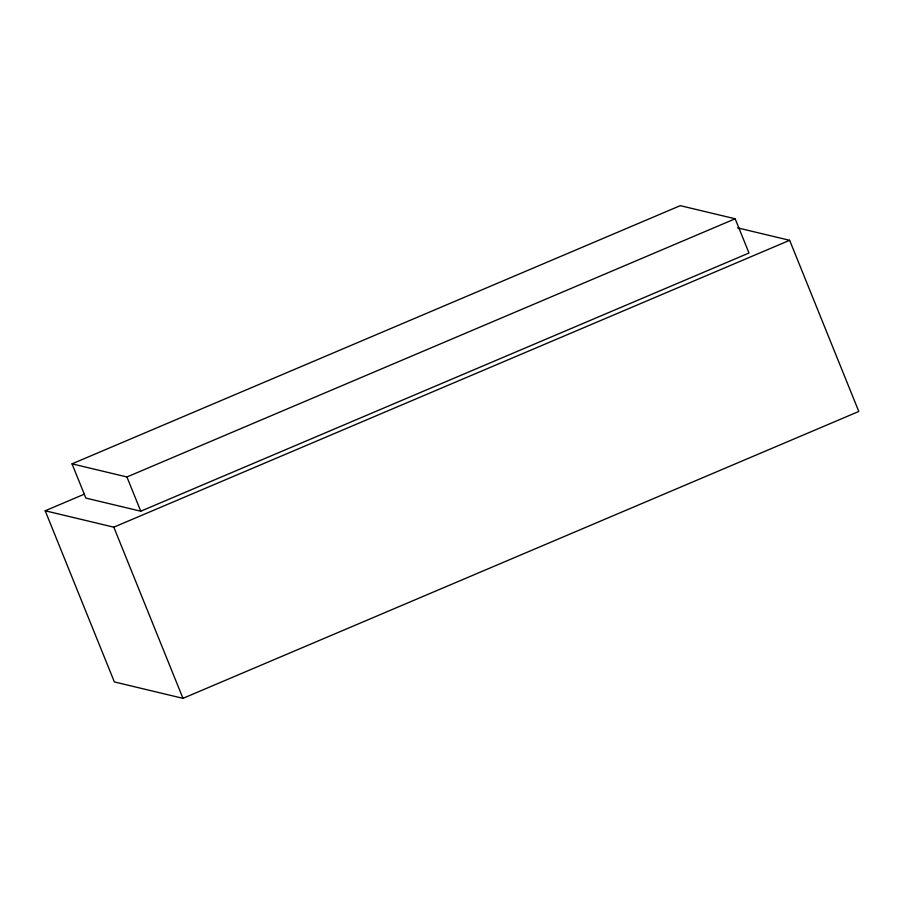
<?xml version="1.0" encoding="UTF-8"?>
<svg xmlns="http://www.w3.org/2000/svg" width="904" height="904" viewBox="0 0 904 904"><rect width="100%" height="100%" fill="white"/><g stroke="black" fill="none" stroke-linecap="round" stroke-linejoin="round"><path stroke-width="1.36" d="M72.026 463.842L680.271 205.66L735.167 218.779L748.998 253.018L140.753 511.201L85.857 498.081L72.026 463.842L126.922 476.973L735.167 218.779M737.494 227.842L789.644 240.306L858.8 411.467L182.97 698.34L114.356 681.932L45.2 510.783L84.185 494.228M45.2 510.783L113.814 527.179L789.644 240.306M126.922 476.973L140.753 511.201M113.814 527.179L182.97 698.34"/></g></svg>
